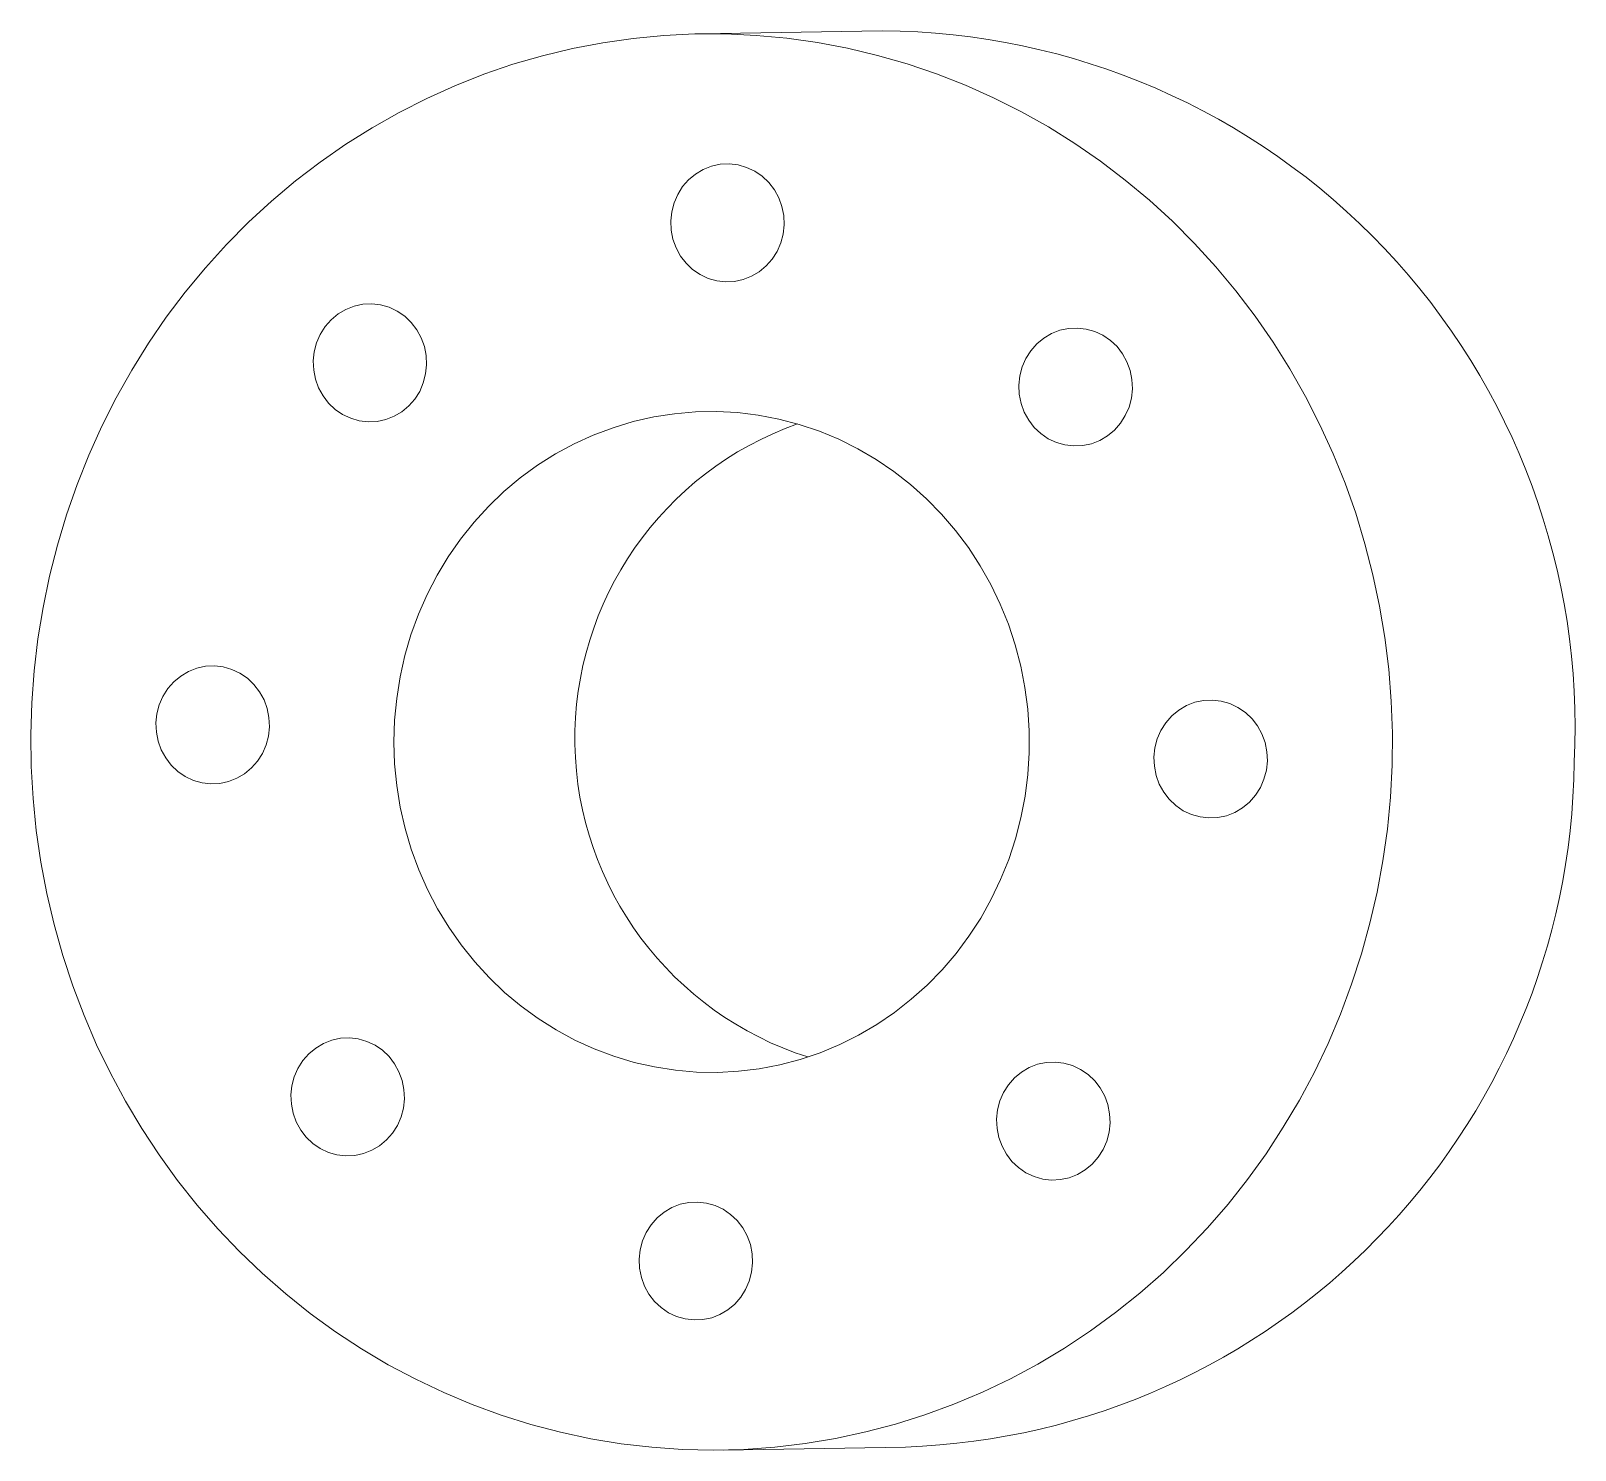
# Model space of a CAD drawing. Header units: millimetres. Extents: x -16.3 to 16.4, y -15 to 15.
import ezdxf

# ---------------------------------------------------------------- set-up
doc = ezdxf.new("R2010")
doc.units = ezdxf.units.MM

msp = doc.modelspace()

# ---------------------------------------------------------------- linework, layer by layer
at = {"color": 7, "linetype": 'Continuous', "lineweight": 15}
for p, q in [((1.684, 15.029), (-2.174, 14.967)), ((-1.684, -15.029), (2.174, -14.967))]:
    msp.add_line(p, q, dxfattribs=at)
at = {"color": 7, "linetype": 'Continuous', "lineweight": 15, "flags": 128}
for points in [[(12.483, -0.525), (12.489, 0.153), (12.465, 0.831), (12.412, 1.507), (12.33, 2.179), (12.219, 2.847), (12.078, 3.51), (11.909, 4.165), (11.712, 4.811), (11.487, 5.448), (11.235, 6.073), (10.955, 6.686), (10.65, 7.285), (10.318, 7.869), (9.962, 8.438), (9.581, 8.988), (9.177, 9.521), (8.75, 10.033), (8.301, 10.526), (7.831, 10.996), (7.342, 11.445), (6.833, 11.869), (6.307, 12.27), (5.764, 12.645), (5.205, 12.995), (4.631, 13.317), (4.044, 13.613), (3.445, 13.88), (2.835, 14.12), (2.215, 14.33), (1.587, 14.511), (0.951, 14.662), (0.31, 14.783), (-0.336, 14.874), (-0.985, 14.935), (-1.636, 14.965), (-2.288, 14.964), (-2.939, 14.933), (-3.588, 14.871), (-4.234, 14.779), (-4.874, 14.656), (-5.509, 14.503), (-6.137, 14.321), (-6.756, 14.11), (-7.365, 13.869), (-7.963, 13.6), (-8.548, 13.303), (-9.12, 12.979), (-9.678, 12.629), (-10.219, 12.252), (-10.744, 11.851), (-11.251, 11.425), (-11.738, 10.976), (-12.206, 10.504), (-12.652, 10.011), (-13.077, 9.497), (-13.479, 8.964), (-13.857, 8.412), (-14.211, 7.843), (-14.54, 7.259), (-14.843, 6.659), (-15.119, 6.045), (-15.369, 5.419), (-15.591, 4.782), (-15.786, 4.135), (-15.952, 3.48), (-16.089, 2.817), (-16.198, 2.149), (-16.277, 1.476), (-16.327, 0.8), (-16.348, 0.123), (-16.339, -0.555), (-16.3, -1.232), (-16.233, -1.906), (-16.136, -2.577), (-16.01, -3.242), (-15.855, -3.901), (-15.672, -4.552), (-15.461, -5.194), (-15.222, -5.825), (-14.956, -6.444), (-14.663, -7.05), (-14.345, -7.642), (-14.001, -8.219), (-13.632, -8.778), (-13.24, -9.32), (-12.824, -9.843), (-12.386, -10.345), (-11.927, -10.827), (-11.447, -11.286), (-10.948, -11.723), (-10.43, -12.136), (-9.895, -12.524), (-9.344, -12.886), (-8.778, -13.222), (-8.197, -13.531), (-7.604, -13.813), (-6.999, -14.067), (-6.384, -14.291), (-5.76, -14.487), (-5.128, -14.653), (-4.489, -14.79), (-3.845, -14.896), (-3.198, -14.971), (-2.547, -15.017), (-1.896, -15.031), (-1.244, -15.015), (-0.594, -14.969), (0.053, -14.892), (0.697, -14.784), (1.335, -14.646), (1.966, -14.479), (2.589, -14.282), (3.204, -14.056), (3.807, -13.801), (4.399, -13.518), (4.978, -13.208), (5.543, -12.87), (6.093, -12.507), (6.626, -12.118), (7.142, -11.704), (7.639, -11.266), (8.117, -10.806), (8.574, -10.323), (9.01, -9.819), (9.423, -9.296), (9.813, -8.753), (10.179, -8.193), (10.521, -7.616), (10.837, -7.023), (11.127, -6.417), (11.39, -5.797), (11.626, -5.165), (11.834, -4.523), (12.015, -3.872), (12.166, -3.213), (12.289, -2.547), (12.383, -1.876), (12.448, -1.202), (12.483, -0.525)], [(-0.394, 10.921), (-0.403, 11.117), (-0.441, 11.309), (-0.508, 11.493), (-0.601, 11.664), (-0.719, 11.817), (-0.858, 11.949), (-1.016, 12.057), (-1.188, 12.138), (-1.369, 12.19), (-1.557, 12.212), (-1.745, 12.203), (-1.93, 12.163), (-2.106, 12.094), (-2.27, 11.997), (-2.417, 11.875), (-2.544, 11.73), (-2.648, 11.566), (-2.725, 11.388), (-2.775, 11.198), (-2.796, 11.004), (-2.787, 10.808), (-2.749, 10.615), (-2.682, 10.432), (-2.589, 10.261), (-2.471, 10.108), (-2.332, 9.976), (-2.174, 9.868), (-2.002, 9.787), (-1.82, 9.735), (-1.633, 9.713), (-1.444, 9.722), (-1.26, 9.762), (-1.083, 9.831), (-0.92, 9.928), (-0.772, 10.05), (-0.646, 10.195), (-0.542, 10.359), (-0.464, 10.537), (-0.415, 10.726), (-0.394, 10.921)], [(-7.965, 7.957), (-7.974, 8.153), (-8.012, 8.345), (-8.079, 8.529), (-8.172, 8.699), (-8.29, 8.852), (-8.429, 8.985), (-8.587, 9.093), (-8.759, 9.174), (-8.941, 9.226), (-9.128, 9.247), (-9.316, 9.239), (-9.501, 9.199), (-9.677, 9.13), (-9.841, 9.033), (-9.988, 8.911), (-10.115, 8.766), (-10.219, 8.602), (-10.297, 8.423), (-10.346, 8.234), (-10.367, 8.039), (-10.358, 7.843), (-10.32, 7.651), (-10.253, 7.468), (-10.16, 7.297), (-10.042, 7.144), (-9.903, 7.012), (-9.745, 6.904), (-9.573, 6.823), (-9.391, 6.771), (-9.204, 6.749), (-9.016, 6.758), (-8.831, 6.797), (-8.655, 6.866), (-8.491, 6.963), (-8.344, 7.086), (-8.217, 7.231), (-8.113, 7.394), (-8.036, 7.573), (-7.986, 7.762), (-7.965, 7.957)], [(6.982, 7.446), (6.973, 7.642), (6.935, 7.834), (6.868, 8.017), (6.775, 8.188), (6.657, 8.341), (6.517, 8.473), (6.36, 8.581), (6.188, 8.662), (6.006, 8.714), (5.819, 8.736), (5.63, 8.727), (5.446, 8.688), (5.269, 8.618), (5.105, 8.522), (4.958, 8.399), (4.831, 8.254), (4.728, 8.09), (4.65, 7.912), (4.6, 7.723), (4.58, 7.528), (4.588, 7.332), (4.627, 7.14), (4.693, 6.956), (4.787, 6.786), (4.905, 6.632), (5.044, 6.5), (5.202, 6.392), (5.373, 6.311), (5.555, 6.259), (5.743, 6.237), (5.931, 6.246), (6.116, 6.286), (6.292, 6.355), (6.456, 6.452), (6.603, 6.574), (6.73, 6.719), (6.833, 6.883), (6.911, 7.062), (6.961, 7.251), (6.982, 7.446)], [(4.797, -0.262), (4.796, 0.201), (4.766, 0.663), (4.707, 1.122), (4.618, 1.576), (4.501, 2.022), (4.356, 2.46), (4.184, 2.887), (3.984, 3.301), (3.759, 3.701), (3.509, 4.084), (3.235, 4.449), (2.939, 4.795), (2.621, 5.119), (2.284, 5.421), (1.928, 5.7), (1.555, 5.953), (1.167, 6.18), (0.765, 6.379), (0.352, 6.551), (-0.072, 6.694), (-0.503, 6.808), (-0.941, 6.891), (-1.383, 6.945), (-1.828, 6.968), (-2.272, 6.96), (-2.716, 6.921), (-3.156, 6.853), (-3.59, 6.754), (-4.018, 6.625), (-4.436, 6.468), (-4.843, 6.282), (-5.238, 6.068), (-5.618, 5.828), (-5.981, 5.562), (-6.328, 5.272), (-6.655, 4.958), (-6.961, 4.623), (-7.245, 4.267), (-7.506, 3.892), (-7.743, 3.501), (-7.954, 3.094), (-8.139, 2.673), (-8.297, 2.24), (-8.426, 1.798), (-8.528, 1.347), (-8.6, 0.89), (-8.644, 0.43), (-8.658, -0.033), (-8.643, -0.495), (-8.598, -0.956), (-8.524, -1.413), (-8.421, -1.863), (-8.29, -2.306), (-8.131, -2.738), (-7.945, -3.159), (-7.733, -3.566), (-7.495, -3.958), (-7.233, -4.332), (-6.948, -4.688), (-6.64, -5.023), (-6.313, -5.336), (-5.966, -5.627), (-5.601, -5.892), (-5.22, -6.132), (-4.825, -6.346), (-4.417, -6.532), (-3.999, -6.689), (-3.571, -6.818), (-3.136, -6.916), (-2.696, -6.985), (-2.253, -7.023), (-1.808, -7.03), (-1.363, -7.007), (-0.921, -6.954), (-0.484, -6.87), (-0.053, -6.756), (0.37, -6.613), (0.783, -6.441), (1.184, -6.241), (1.572, -6.014), (1.944, -5.761), (2.299, -5.483), (2.636, -5.181), (2.953, -4.856), (3.248, -4.51), (3.521, -4.145), (3.77, -3.762), (3.994, -3.362), (4.192, -2.948), (4.363, -2.521), (4.507, -2.083), (4.623, -1.636), (4.71, -1.182), (4.768, -0.724), (4.797, -0.262)], [(-11.297, 0.289), (-11.306, 0.485), (-11.344, 0.677), (-11.41, 0.861), (-11.504, 1.031), (-11.622, 1.185), (-11.761, 1.317), (-11.919, 1.425), (-12.091, 1.506), (-12.272, 1.558), (-12.46, 1.579), (-12.648, 1.571), (-12.833, 1.531), (-13.009, 1.462), (-13.173, 1.365), (-13.32, 1.243), (-13.447, 1.098), (-13.551, 0.934), (-13.628, 0.755), (-13.678, 0.566), (-13.699, 0.371), (-13.69, 0.175), (-13.652, -0.017), (-13.585, -0.2), (-13.492, -0.371), (-13.374, -0.524), (-13.234, -0.656), (-13.077, -0.764), (-12.905, -0.845), (-12.723, -0.897), (-12.536, -0.919), (-12.347, -0.91), (-12.163, -0.871), (-11.986, -0.802), (-11.823, -0.705), (-11.675, -0.582), (-11.548, -0.437), (-11.445, -0.274), (-11.367, -0.095), (-11.317, 0.094), (-11.297, 0.289)], [(9.841, -0.434), (9.832, -0.238), (9.794, -0.046), (9.727, 0.137), (9.634, 0.308), (9.516, 0.461), (9.377, 0.593), (9.219, 0.701), (9.047, 0.782), (8.865, 0.834), (8.678, 0.856), (8.49, 0.847), (8.305, 0.808), (8.129, 0.739), (7.965, 0.642), (7.818, 0.519), (7.691, 0.374), (7.587, 0.211), (7.509, 0.032), (7.46, -0.157), (7.439, -0.352), (7.448, -0.548), (7.486, -0.74), (7.553, -0.924), (7.646, -1.094), (7.764, -1.247), (7.903, -1.38), (8.061, -1.488), (8.233, -1.569), (8.415, -1.621), (8.602, -1.642), (8.79, -1.634), (8.975, -1.594), (9.151, -1.525), (9.315, -1.428), (9.462, -1.306), (9.589, -1.161), (9.693, -0.997), (9.77, -0.818), (9.82, -0.629), (9.841, -0.434)], [(-8.437, -7.591), (-8.446, -7.395), (-8.484, -7.203), (-8.551, -7.019), (-8.644, -6.849), (-8.762, -6.695), (-8.902, -6.563), (-9.059, -6.455), (-9.231, -6.374), (-9.413, -6.322), (-9.6, -6.3), (-9.789, -6.309), (-9.973, -6.349), (-10.15, -6.418), (-10.314, -6.515), (-10.461, -6.637), (-10.588, -6.782), (-10.691, -6.946), (-10.769, -7.124), (-10.819, -7.314), (-10.839, -7.509), (-10.831, -7.704), (-10.792, -7.897), (-10.726, -8.08), (-10.632, -8.251), (-10.514, -8.404), (-10.375, -8.536), (-10.217, -8.644), (-10.046, -8.725), (-9.864, -8.777), (-9.676, -8.799), (-9.488, -8.79), (-9.303, -8.751), (-9.127, -8.681), (-8.963, -8.585), (-8.816, -8.462), (-8.689, -8.317), (-8.586, -8.153), (-8.508, -7.975), (-8.458, -7.786), (-8.437, -7.591)], [(6.509, -8.102), (6.5, -7.906), (6.462, -7.714), (6.396, -7.531), (6.302, -7.36), (6.184, -7.207), (6.045, -7.075), (5.887, -6.967), (5.715, -6.886), (5.534, -6.834), (5.346, -6.812), (5.158, -6.821), (4.973, -6.86), (4.797, -6.929), (4.633, -7.026), (4.486, -7.149), (4.359, -7.294), (4.255, -7.457), (4.178, -7.636), (4.128, -7.825), (4.107, -8.02), (4.116, -8.216), (4.154, -8.408), (4.221, -8.592), (4.314, -8.762), (4.432, -8.915), (4.572, -9.048), (4.729, -9.156), (4.901, -9.237), (5.083, -9.289), (5.27, -9.31), (5.459, -9.301), (5.643, -9.262), (5.82, -9.193), (5.983, -9.096), (6.131, -8.974), (6.258, -8.829), (6.361, -8.665), (6.439, -8.486), (6.488, -8.297), (6.509, -8.102)], [(-1.062, -11.067), (-1.071, -10.871), (-1.109, -10.678), (-1.176, -10.495), (-1.269, -10.324), (-1.387, -10.171), (-1.526, -10.039), (-1.684, -9.931), (-1.856, -9.85), (-2.038, -9.798), (-2.225, -9.776), (-2.413, -9.785), (-2.598, -9.825), (-2.774, -9.894), (-2.938, -9.991), (-3.085, -10.113), (-3.212, -10.258), (-3.316, -10.422), (-3.393, -10.6), (-3.443, -10.789), (-3.464, -10.984), (-3.455, -11.18), (-3.417, -11.372), (-3.35, -11.556), (-3.257, -11.726), (-3.139, -11.88), (-3, -12.012), (-2.842, -12.12), (-2.67, -12.201), (-2.488, -12.253), (-2.301, -12.275), (-2.113, -12.266), (-1.928, -12.226), (-1.752, -12.157), (-1.588, -12.06), (-1.441, -11.938), (-1.314, -11.793), (-1.21, -11.629), (-1.132, -11.451), (-1.083, -11.261), (-1.062, -11.067)]]:
    msp.add_lwpolyline(points, dxfattribs=at)
at = {"color": 7, "linetype": 'Continuous', "lineweight": 15}
for centre, radius, start, end in [((1.611, 0.281), 14.749, 357.1146, 89.7149), ((2.246, 0.037), 7.072, 109.4522, 252.4177), ((1.66, -0.293), 14.682, 272.0057, 359.3432)]:
    msp.add_arc(centre, radius, start, end, dxfattribs=at)

doc.saveas('drawing.dxf')
